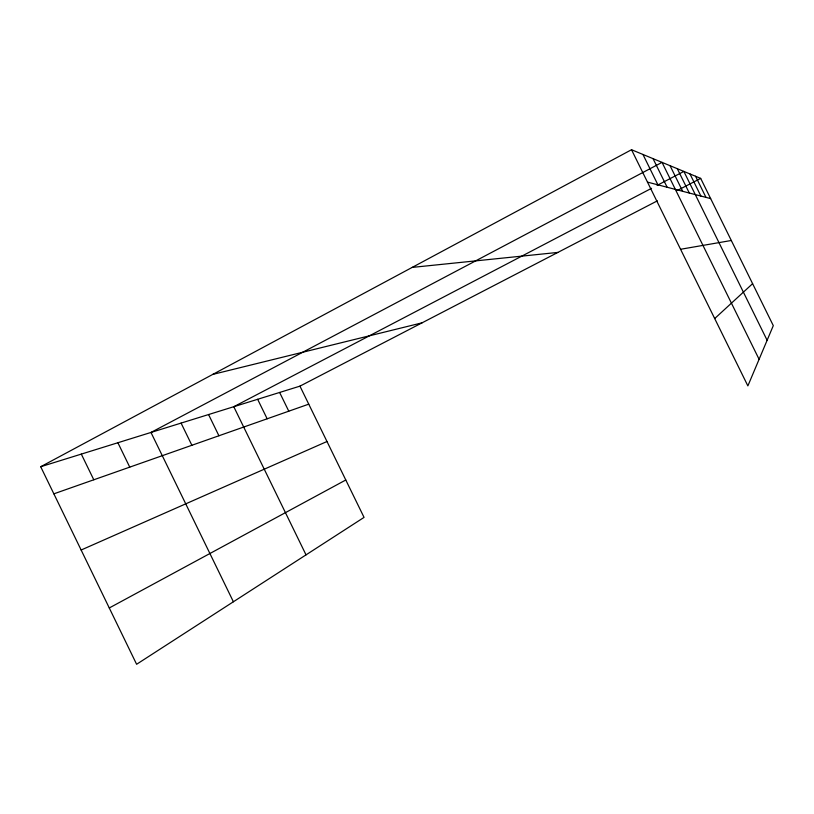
<?xml version="1.0" encoding="UTF-8"?>
<svg xmlns="http://www.w3.org/2000/svg" width="814" height="814" viewBox="0 0 814 814"><rect width="100%" height="100%" fill="white"/><g stroke="black" fill="none" stroke-linecap="round" stroke-linejoin="round"><path stroke-width="1.22" d="M714.702 318.559L752.604 283.679M109.269 607.966L345.787 479.995M40.7 466.727L299.949 386.141L364.051 517.389L136.61 664.275L40.7 466.727L631.522 149.725L700.681 178.388L773.3 325.641L747.873 385.897L631.522 149.725M651.566 188.299L233.781 406.715L306.023 554.863M657.132 185.388L683.862 171.418L767.124 340.283M299.949 386.141L657.356 200.844M677.35 190.486L700.681 178.388M81.135 550.02L326.984 441.503M53.856 493.833L308.75 404.161M212.759 374.409L422.049 322.843M680.565 249.277L731.308 240.486M412.179 267.409L557.885 252.421M647.476 182.112L710.642 198.596M695.573 176.272L705.982 197.385M689.987 173.962L700.885 196.052M677.309 168.702L689.295 193.03M670.064 165.7L682.692 191.3M759.096 359.3L662.036 162.373L150.977 432.448L233.394 601.77M653.052 158.649L667.144 187.251M642.958 154.467L657.926 184.839M279.629 392.46L288.777 411.182M257.641 399.298L267.155 418.793M208.567 414.55L218.915 435.765M181.084 423.097L191.88 445.278M117.888 442.735L129.752 467.134M81.319 454.11L93.793 479.782"/></g></svg>
